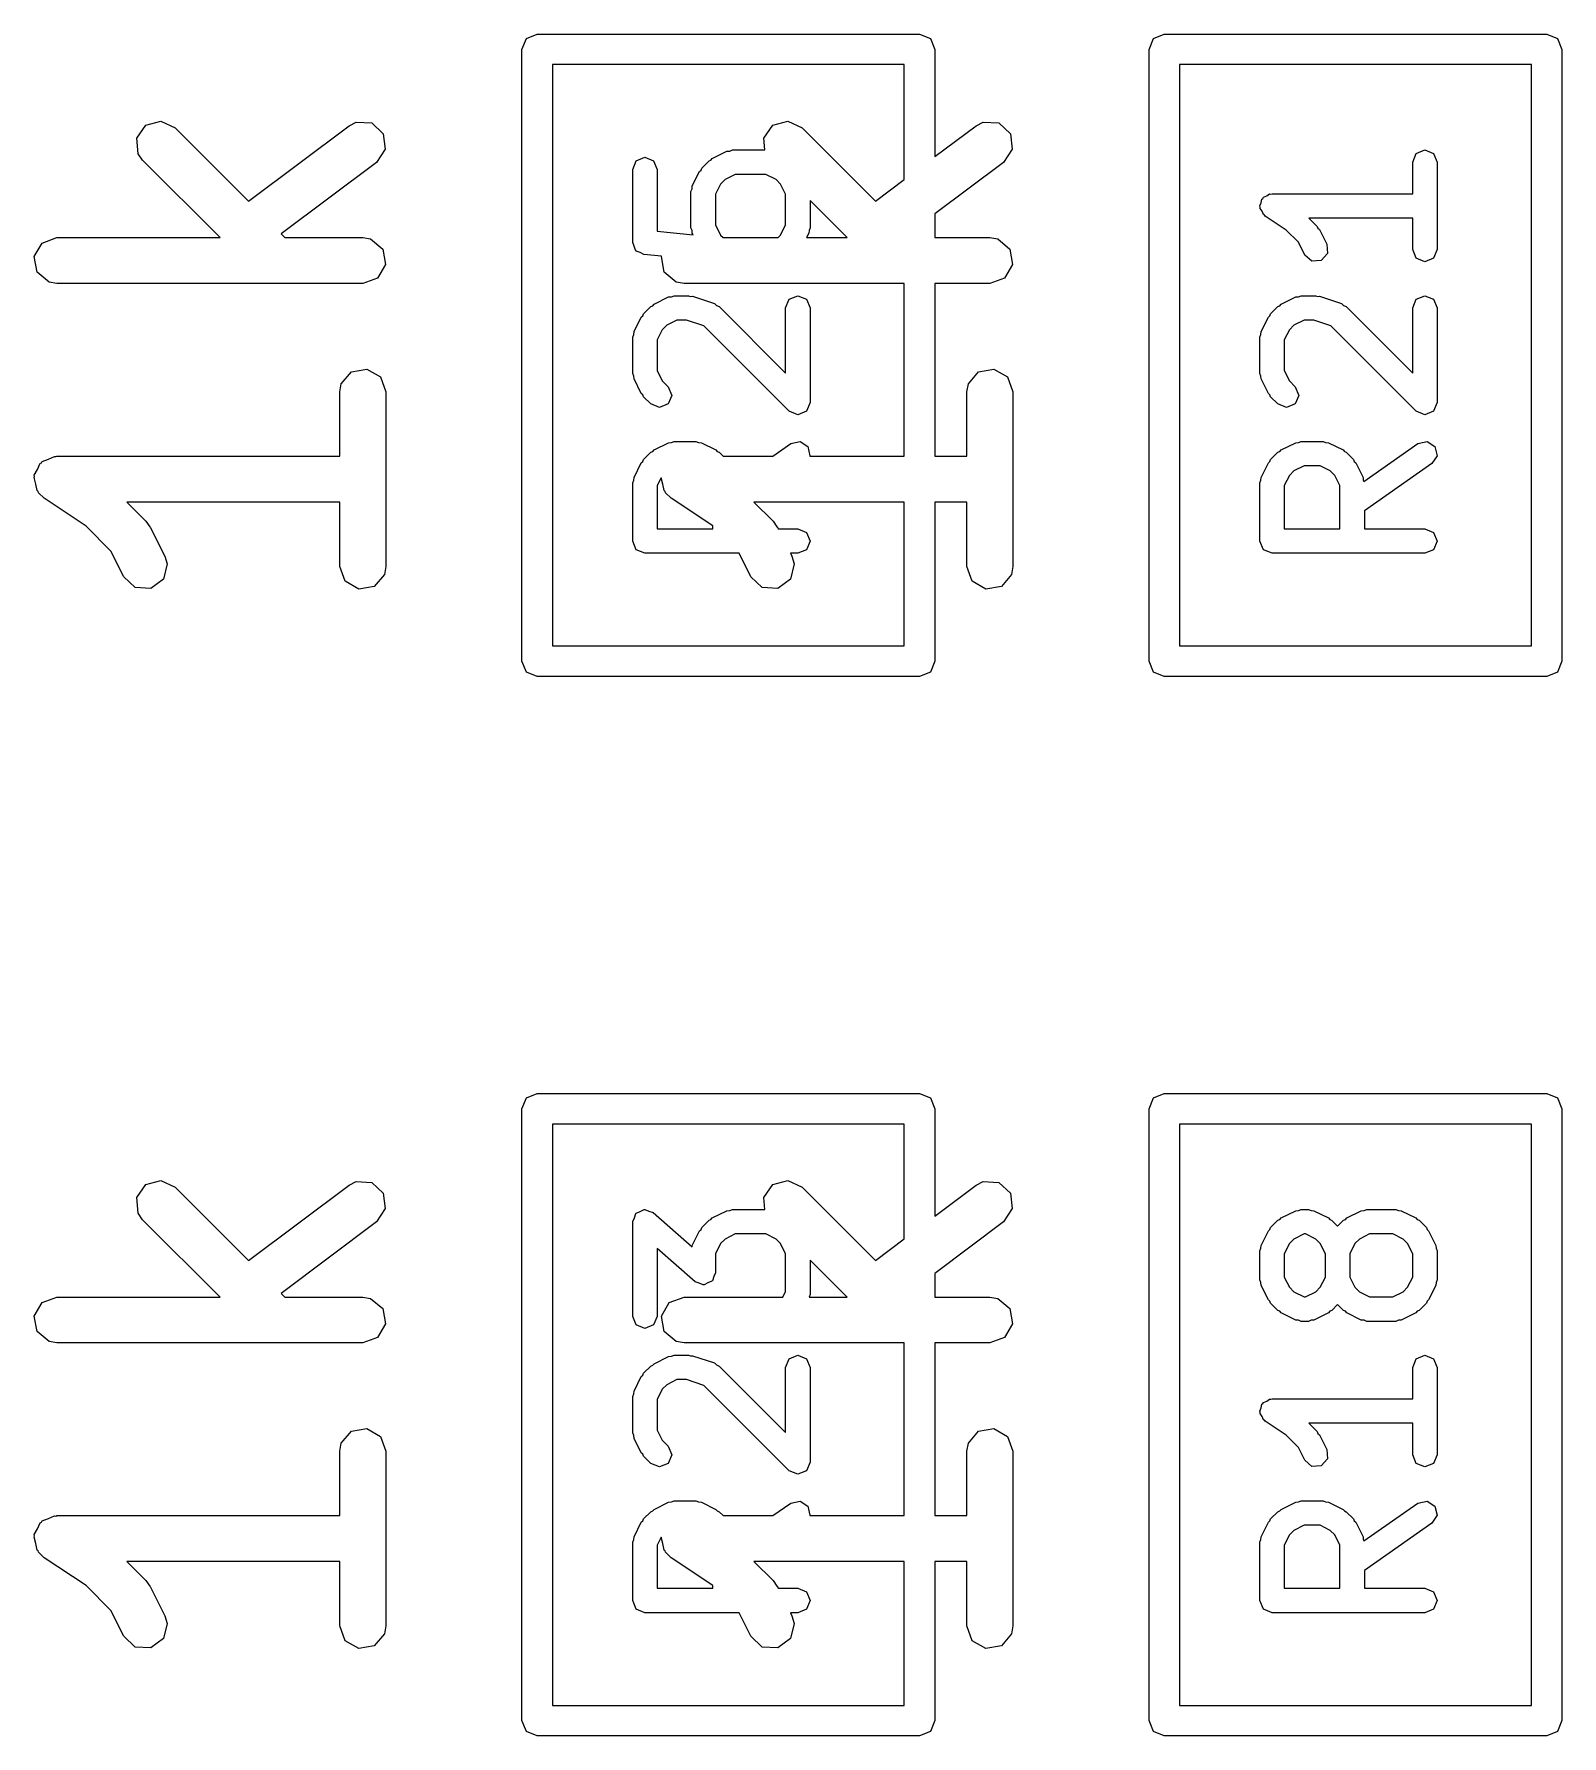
# Model space of a CAD drawing. Extents: x 0.14 to 2.87, y -2.36 to 0.08.
# Drawn here: x 0.3425 to 0.5392, y -1.4623 to -1.2433 of the extents above; entities that cross this region are included whole.
import ezdxf

# ---------------------------------------------------------------- set-up
doc = ezdxf.new("R2010")
doc.units = 0
doc.header["$MEASUREMENT"] = 0
doc.layers.add('BLACK', color=7, linetype='CONTINUOUS')

msp = doc.modelspace()

# ---------------------------------------------------------------- linework, layer by layer
at = {"layer": 'BLACK', "linetype": 'CONTINUOUS'}
for p, q in [((0.405892, -1.24388), (0.407283, -1.24331)), ((0.407283, -1.24331), (0.456496, -1.24331)), ((0.456496, -1.24331), (0.457888, -1.24388)), ((0.4866, -1.24388), (0.487992, -1.24331)), ((0.487992, -1.24331), (0.537205, -1.24331)), ((0.537205, -1.24331), (0.538597, -1.24388)), ((0.405315, -1.24528), (0.405892, -1.24388)), ((0.405315, -1.32402), (0.405315, -1.24528)), ((0.457888, -1.24388), (0.458465, -1.24528)), ((0.458465, -1.24528), (0.458465, -1.25908)), ((0.486024, -1.24528), (0.4866, -1.24388)), ((0.486024, -1.32402), (0.486024, -1.24528)), ((0.538597, -1.24388), (0.539173, -1.24528)), ((0.539173, -1.24528), (0.539173, -1.32402)), ((0.409252, -1.24724), (0.409252, -1.32205)), ((0.454528, -1.24724), (0.409252, -1.24724)), ((0.454528, -1.26203), (0.454528, -1.24724)), ((0.489961, -1.24724), (0.489961, -1.32205)), ((0.535236, -1.24724), (0.489961, -1.24724)), ((0.535236, -1.32205), (0.535236, -1.24724)), ((0.356895, -1.25504), (0.358846, -1.25452)), ((0.358846, -1.25452), (0.360677, -1.25537)), ((0.383064, -1.2551), (0.383979, -1.25464)), ((0.383979, -1.25464), (0.385995, -1.25475)), ((0.385995, -1.25475), (0.387469, -1.25613)), ((0.437604, -1.25504), (0.439555, -1.25452)), ((0.439555, -1.25452), (0.441385, -1.25537)), ((0.463772, -1.2551), (0.464687, -1.25464)), ((0.464687, -1.25464), (0.466704, -1.25475)), ((0.466704, -1.25475), (0.468178, -1.25613)), ((0.355736, -1.2567), (0.356895, -1.25504)), ((0.355913, -1.25871), (0.355736, -1.2567)), ((0.360677, -1.25537), (0.370114, -1.26481)), ((0.370114, -1.26481), (0.383064, -1.2551)), ((0.387469, -1.25613), (0.387711, -1.25813)), ((0.436445, -1.2567), (0.437604, -1.25504)), ((0.436579, -1.25823), (0.436445, -1.2567)), ((0.441385, -1.25537), (0.450823, -1.26481)), ((0.458465, -1.25908), (0.463772, -1.2551)), ((0.468178, -1.25613), (0.46842, -1.25813)), ((0.356501, -1.25955), (0.355913, -1.25871)), ((0.387711, -1.25813), (0.386607, -1.25982)), ((0.420034, -1.25963), (0.421148, -1.25917)), ((0.421148, -1.25917), (0.422261, -1.25963)), ((0.429817, -1.25933), (0.431692, -1.2584)), ((0.431692, -1.2584), (0.432058, -1.25837)), ((0.432058, -1.25837), (0.432396, -1.25823)), ((0.432396, -1.25823), (0.436579, -1.25823)), ((0.46842, -1.25813), (0.467316, -1.25982)), ((0.519966, -1.25981), (0.520428, -1.25869)), ((0.520428, -1.25869), (0.521541, -1.25823)), ((0.521541, -1.25823), (0.522655, -1.25869)), ((0.522655, -1.25869), (0.523116, -1.25981)), ((0.366458, -1.26951), (0.356501, -1.25955)), ((0.386607, -1.25982), (0.374333, -1.26903)), ((0.419573, -1.26074), (0.420034, -1.25963)), ((0.419573, -1.27012), (0.419573, -1.26074)), ((0.422261, -1.25963), (0.422722, -1.26074)), ((0.422722, -1.26074), (0.422722, -1.26869)), ((0.427238, -1.26285), (0.428176, -1.26098)), ((0.428176, -1.26098), (0.428371, -1.26081)), ((0.428371, -1.26081), (0.428471, -1.26057)), ((0.428471, -1.26057), (0.429408, -1.25963)), ((0.429408, -1.25963), (0.429647, -1.25953)), ((0.429647, -1.25953), (0.429817, -1.25933)), ((0.432768, -1.26138), (0.431454, -1.26204)), ((0.436711, -1.26138), (0.432768, -1.26138)), ((0.438025, -1.26204), (0.436711, -1.26138)), ((0.467316, -1.25982), (0.458465, -1.26646)), ((0.519966, -1.26385), (0.519966, -1.25981)), ((0.523116, -1.25981), (0.523116, -1.27105)), ((0.427072, -1.26355), (0.427212, -1.26322)), ((0.427072, -1.26824), (0.427072, -1.26355)), ((0.427212, -1.26322), (0.427238, -1.26285)), ((0.430878, -1.26261), (0.430221, -1.26393)), ((0.431454, -1.26204), (0.430878, -1.26261)), ((0.438601, -1.26261), (0.438025, -1.26204)), ((0.439258, -1.26393), (0.438601, -1.26261)), ((0.450823, -1.26481), (0.454528, -1.26203)), ((0.430221, -1.26393), (0.430221, -1.26787)), ((0.439258, -1.26787), (0.439258, -1.26393)), ((0.447167, -1.26951), (0.442407, -1.26475)), ((0.442407, -1.26475), (0.442407, -1.26824)), ((0.500281, -1.26543), (0.500457, -1.26501)), ((0.500344, -1.26558), (0.500281, -1.26543)), ((0.500312, -1.26574), (0.500344, -1.26558)), ((0.500567, -1.26612), (0.500312, -1.26574)), ((0.500457, -1.26501), (0.500546, -1.26456)), ((0.500546, -1.26456), (0.500681, -1.26447)), ((0.500681, -1.26447), (0.500743, -1.26432)), ((0.500743, -1.26432), (0.501166, -1.26414)), ((0.501166, -1.26414), (0.501547, -1.26389)), ((0.501547, -1.26389), (0.501706, -1.26392)), ((0.501706, -1.26392), (0.501856, -1.26385)), ((0.501856, -1.26385), (0.519966, -1.26385)), ((0.430221, -1.26787), (0.430878, -1.26918)), ((0.438601, -1.26918), (0.439258, -1.26787)), ((0.458465, -1.26646), (0.458465, -1.26951)), ((0.500743, -1.26654), (0.500567, -1.26612)), ((0.500892, -1.2666), (0.500743, -1.26654)), ((0.500983, -1.26674), (0.500892, -1.2666)), ((0.503665, -1.26853), (0.500983, -1.26674)), ((0.519966, -1.267), (0.506596, -1.267)), ((0.506596, -1.267), (0.507657, -1.26807)), ((0.519966, -1.27105), (0.519966, -1.267)), ((0.343567, -1.2702), (0.345465, -1.26951)), ((0.345465, -1.26951), (0.366458, -1.26951)), ((0.374333, -1.26903), (0.37481, -1.26951)), ((0.37481, -1.26951), (0.384835, -1.26951)), ((0.384835, -1.26951), (0.385845, -1.26968)), ((0.385845, -1.26968), (0.387393, -1.27098)), ((0.419776, -1.27061), (0.419573, -1.27012)), ((0.422722, -1.26869), (0.427342, -1.26915)), ((0.427212, -1.26858), (0.427072, -1.26824)), ((0.427238, -1.26895), (0.427212, -1.26858)), ((0.427342, -1.26915), (0.427238, -1.26895)), ((0.430878, -1.26918), (0.431202, -1.26951)), ((0.431202, -1.26951), (0.438277, -1.26951)), ((0.438277, -1.26951), (0.438601, -1.26918)), ((0.442241, -1.26895), (0.441961, -1.26951)), ((0.441961, -1.26951), (0.447167, -1.26951)), ((0.442267, -1.26858), (0.442241, -1.26895)), ((0.442407, -1.26824), (0.442267, -1.26858)), ((0.458465, -1.26951), (0.465544, -1.26951)), ((0.465544, -1.26951), (0.466554, -1.26968)), ((0.466554, -1.26968), (0.468101, -1.27098)), ((0.505249, -1.27011), (0.503665, -1.26853)), ((0.506072, -1.27176), (0.505249, -1.27011)), ((0.507657, -1.26807), (0.507756, -1.2683)), ((0.507756, -1.2683), (0.507952, -1.26847)), ((0.507952, -1.26847), (0.508889, -1.27035)), ((0.342557, -1.27195), (0.343567, -1.2702)), ((0.342908, -1.27394), (0.342557, -1.27195)), ((0.387393, -1.27098), (0.387743, -1.27297)), ((0.419929, -1.27111), (0.419776, -1.27061)), ((0.420002, -1.27115), (0.419929, -1.27111)), ((0.420034, -1.27123), (0.420002, -1.27115)), ((0.420524, -1.27143), (0.420034, -1.27123)), ((0.420991, -1.27168), (0.420524, -1.27143)), ((0.423286, -1.27191), (0.420991, -1.27168)), ((0.423266, -1.27195), (0.423286, -1.27191)), ((0.423617, -1.27394), (0.423266, -1.27195)), ((0.468101, -1.27098), (0.468452, -1.27297)), ((0.506983, -1.27255), (0.506072, -1.27176)), ((0.508975, -1.27155), (0.508185, -1.27246)), ((0.508889, -1.27035), (0.508975, -1.27155)), ((0.520428, -1.27217), (0.519966, -1.27105)), ((0.521541, -1.27263), (0.520428, -1.27217)), ((0.522655, -1.27217), (0.521541, -1.27263)), ((0.523116, -1.27105), (0.522655, -1.27217)), ((0.344455, -1.27523), (0.342908, -1.27394)), ((0.387743, -1.27297), (0.386733, -1.27472)), ((0.425164, -1.27523), (0.423617, -1.27394)), ((0.468452, -1.27297), (0.467442, -1.27472)), ((0.508185, -1.27246), (0.506983, -1.27255)), ((0.345465, -1.27541), (0.344455, -1.27523)), ((0.384835, -1.27541), (0.345465, -1.27541)), ((0.386733, -1.27472), (0.384835, -1.27541)), ((0.426174, -1.27541), (0.425164, -1.27523)), ((0.454528, -1.27541), (0.426174, -1.27541)), ((0.454528, -1.29763), (0.454528, -1.27541)), ((0.465544, -1.27541), (0.458465, -1.27541)), ((0.458465, -1.27541), (0.458465, -1.29763)), ((0.467442, -1.27472), (0.465544, -1.27541)), ((0.420971, -1.27931), (0.421909, -1.27838)), ((0.421909, -1.27838), (0.422148, -1.27828)), ((0.422148, -1.27828), (0.422318, -1.27808)), ((0.422318, -1.27808), (0.424193, -1.27714)), ((0.424193, -1.27714), (0.424558, -1.27712)), ((0.424558, -1.27712), (0.424897, -1.27698)), ((0.424897, -1.27698), (0.426772, -1.27698)), ((0.426772, -1.27698), (0.427011, -1.27708)), ((0.427011, -1.27708), (0.42727, -1.27706)), ((0.42727, -1.27706), (0.430082, -1.278)), ((0.430082, -1.278), (0.430359, -1.27824)), ((0.430359, -1.27824), (0.430698, -1.27838)), ((0.430698, -1.27838), (0.439258, -1.28694)), ((0.439258, -1.27855), (0.439719, -1.27744)), ((0.439258, -1.28694), (0.439258, -1.27855)), ((0.439719, -1.27744), (0.440833, -1.27698)), ((0.440833, -1.27698), (0.441946, -1.27744)), ((0.441946, -1.27744), (0.442407, -1.27855)), ((0.442407, -1.27855), (0.442407, -1.29074)), ((0.50168, -1.27931), (0.502617, -1.27838)), ((0.502617, -1.27838), (0.502857, -1.27828)), ((0.502857, -1.27828), (0.503027, -1.27808)), ((0.503027, -1.27808), (0.504901, -1.27714)), ((0.504901, -1.27714), (0.505267, -1.27712)), ((0.505267, -1.27712), (0.505606, -1.27698)), ((0.505606, -1.27698), (0.507481, -1.27698)), ((0.507481, -1.27698), (0.50772, -1.27708)), ((0.50772, -1.27708), (0.507979, -1.27706)), ((0.507979, -1.27706), (0.510791, -1.278)), ((0.510791, -1.278), (0.511068, -1.27824)), ((0.511068, -1.27824), (0.511406, -1.27838)), ((0.511406, -1.27838), (0.519966, -1.28694)), ((0.519966, -1.27855), (0.520428, -1.27744)), ((0.519966, -1.28694), (0.519966, -1.27855)), ((0.520428, -1.27744), (0.521541, -1.27698)), ((0.521541, -1.27698), (0.522655, -1.27744)), ((0.522655, -1.27744), (0.523116, -1.27855)), ((0.523116, -1.27855), (0.523116, -1.29074)), ((0.419739, -1.2816), (0.420676, -1.27972)), ((0.420676, -1.27972), (0.420872, -1.27955)), ((0.420872, -1.27955), (0.420971, -1.27931)), ((0.423955, -1.28078), (0.423379, -1.28136)), ((0.425269, -1.28013), (0.423955, -1.28078)), ((0.426516, -1.28013), (0.425269, -1.28013)), ((0.428733, -1.28087), (0.426516, -1.28013)), ((0.439719, -1.29185), (0.428733, -1.28087)), ((0.500448, -1.2816), (0.501385, -1.27972)), ((0.501385, -1.27972), (0.501581, -1.27955)), ((0.501581, -1.27955), (0.50168, -1.27931)), ((0.504664, -1.28078), (0.504088, -1.28136)), ((0.505978, -1.28013), (0.504664, -1.28078)), ((0.507225, -1.28013), (0.505978, -1.28013)), ((0.509442, -1.28087), (0.507225, -1.28013)), ((0.520428, -1.29185), (0.509442, -1.28087)), ((0.419573, -1.2823), (0.419713, -1.28196)), ((0.419573, -1.28699), (0.419573, -1.2823)), ((0.419713, -1.28196), (0.419739, -1.2816)), ((0.423379, -1.28136), (0.422722, -1.28267)), ((0.422722, -1.28267), (0.422722, -1.28662)), ((0.500281, -1.2823), (0.500422, -1.28196)), ((0.500281, -1.28699), (0.500281, -1.2823)), ((0.500422, -1.28196), (0.500448, -1.2816)), ((0.504088, -1.28136), (0.503431, -1.28267)), ((0.503431, -1.28267), (0.503431, -1.28662)), ((0.382061, -1.28832), (0.383359, -1.28678)), ((0.383359, -1.28678), (0.385348, -1.28642)), ((0.385348, -1.28642), (0.387097, -1.28743)), ((0.387097, -1.28743), (0.387788, -1.28933)), ((0.419713, -1.28733), (0.419573, -1.28699)), ((0.419739, -1.28769), (0.419713, -1.28733)), ((0.422722, -1.28662), (0.423379, -1.28793)), ((0.462769, -1.28832), (0.464068, -1.28678)), ((0.464068, -1.28678), (0.466057, -1.28642)), ((0.466057, -1.28642), (0.467806, -1.28743)), ((0.467806, -1.28743), (0.468497, -1.28933)), ((0.500422, -1.28733), (0.500281, -1.28699)), ((0.500448, -1.28769), (0.500422, -1.28733)), ((0.503431, -1.28662), (0.504088, -1.28793)), ((0.381883, -1.28933), (0.382061, -1.28832)), ((0.381883, -1.29763), (0.381883, -1.28933)), ((0.387788, -1.28933), (0.387788, -1.31183)), ((0.420676, -1.28957), (0.419739, -1.28769)), ((0.420872, -1.28974), (0.420676, -1.28957)), ((0.420971, -1.28998), (0.420872, -1.28974)), ((0.423379, -1.28793), (0.424136, -1.28869)), ((0.424136, -1.28869), (0.424597, -1.2898)), ((0.424597, -1.2898), (0.424136, -1.29091)), ((0.462591, -1.28933), (0.462769, -1.28832)), ((0.462591, -1.29763), (0.462591, -1.28933)), ((0.468497, -1.28933), (0.468497, -1.31183)), ((0.501385, -1.28957), (0.500448, -1.28769)), ((0.501581, -1.28974), (0.501385, -1.28957)), ((0.50168, -1.28998), (0.501581, -1.28974)), ((0.504088, -1.28793), (0.504845, -1.28869)), ((0.504845, -1.28869), (0.505306, -1.2898)), ((0.505306, -1.2898), (0.504845, -1.29091)), ((0.421909, -1.29091), (0.420971, -1.28998)), ((0.423022, -1.29138), (0.421909, -1.29091)), ((0.424136, -1.29091), (0.423022, -1.29138)), ((0.440833, -1.29231), (0.439719, -1.29185)), ((0.441946, -1.29185), (0.440833, -1.29231)), ((0.442407, -1.29074), (0.441946, -1.29185)), ((0.502617, -1.29091), (0.50168, -1.28998)), ((0.503731, -1.29138), (0.502617, -1.29091)), ((0.504845, -1.29091), (0.503731, -1.29138)), ((0.521541, -1.29231), (0.520428, -1.29185)), ((0.522655, -1.29185), (0.521541, -1.29231)), ((0.523116, -1.29074), (0.522655, -1.29185)), ((0.422318, -1.29683), (0.424193, -1.29589)), ((0.424193, -1.29589), (0.424558, -1.29587)), ((0.424558, -1.29587), (0.424897, -1.29573)), ((0.424897, -1.29573), (0.427709, -1.29573)), ((0.427709, -1.29573), (0.428048, -1.29587)), ((0.428048, -1.29587), (0.428414, -1.29589)), ((0.428414, -1.29589), (0.430288, -1.29683)), ((0.437618, -1.29763), (0.43993, -1.29601)), ((0.43993, -1.29601), (0.441106, -1.29575)), ((0.441106, -1.29575), (0.442123, -1.2964)), ((0.442123, -1.2964), (0.442383, -1.29757)), ((0.503027, -1.29683), (0.504901, -1.29589)), ((0.504901, -1.29589), (0.505267, -1.29587)), ((0.505267, -1.29587), (0.505606, -1.29573)), ((0.505606, -1.29573), (0.508418, -1.29573)), ((0.508418, -1.29573), (0.508757, -1.29587)), ((0.508757, -1.29587), (0.509122, -1.29589)), ((0.509122, -1.29589), (0.510997, -1.29683)), ((0.513674, -1.30089), (0.520638, -1.29601)), ((0.520638, -1.29601), (0.521815, -1.29575)), ((0.521815, -1.29575), (0.522831, -1.2964)), ((0.522831, -1.2964), (0.523092, -1.29757)), ((0.342986, -1.29933), (0.34333, -1.29854)), ((0.34333, -1.29854), (0.343482, -1.29847)), ((0.343482, -1.29847), (0.343567, -1.29832)), ((0.343567, -1.29832), (0.344373, -1.29803)), ((0.344373, -1.29803), (0.345141, -1.29765)), ((0.345141, -1.29765), (0.345306, -1.29769)), ((0.345306, -1.29769), (0.345465, -1.29763)), ((0.345465, -1.29763), (0.381883, -1.29763)), ((0.419739, -1.30035), (0.420676, -1.29847)), ((0.420676, -1.29847), (0.420872, -1.2983)), ((0.420872, -1.2983), (0.420971, -1.29806)), ((0.420971, -1.29806), (0.421909, -1.29712)), ((0.421909, -1.29712), (0.422148, -1.29702)), ((0.422148, -1.29702), (0.422318, -1.29683)), ((0.430288, -1.29683), (0.430458, -1.29702)), ((0.430458, -1.29702), (0.430698, -1.29712)), ((0.430698, -1.29712), (0.431202, -1.29763)), ((0.431202, -1.29763), (0.437618, -1.29763)), ((0.442383, -1.29757), (0.442349, -1.29763)), ((0.442349, -1.29763), (0.454528, -1.29763)), ((0.458465, -1.29763), (0.462591, -1.29763)), ((0.500448, -1.30035), (0.501385, -1.29847)), ((0.501385, -1.29847), (0.501581, -1.2983)), ((0.501581, -1.2983), (0.50168, -1.29806)), ((0.50168, -1.29806), (0.502617, -1.29712)), ((0.502617, -1.29712), (0.502857, -1.29702)), ((0.502857, -1.29702), (0.503027, -1.29683)), ((0.510997, -1.29683), (0.511167, -1.29702)), ((0.511167, -1.29702), (0.511406, -1.29712)), ((0.511406, -1.29712), (0.512344, -1.29806)), ((0.512344, -1.29806), (0.512443, -1.2983)), ((0.512443, -1.2983), (0.512639, -1.29847)), ((0.512639, -1.29847), (0.513576, -1.30035)), ((0.522444, -1.29859), (0.513742, -1.30468)), ((0.523092, -1.29757), (0.522444, -1.29859)), ((0.342519, -1.30039), (0.342587, -1.30024)), ((0.342759, -1.30121), (0.342519, -1.30039)), ((0.342557, -1.30007), (0.342986, -1.29933)), ((0.342587, -1.30024), (0.342557, -1.30007)), ((0.419573, -1.30105), (0.419713, -1.30071)), ((0.419713, -1.30071), (0.419739, -1.30035)), ((0.423231, -1.3004), (0.422722, -1.30142)), ((0.423468, -1.30121), (0.423231, -1.3004)), ((0.500281, -1.30105), (0.500422, -1.30071)), ((0.500422, -1.30071), (0.500448, -1.30035)), ((0.504088, -1.30011), (0.503431, -1.30142)), ((0.504664, -1.29953), (0.504088, -1.30011)), ((0.505978, -1.29888), (0.504664, -1.29953)), ((0.508046, -1.29888), (0.505978, -1.29888)), ((0.50936, -1.29953), (0.508046, -1.29888)), ((0.509936, -1.30011), (0.50936, -1.29953)), ((0.510593, -1.30142), (0.509936, -1.30011)), ((0.513576, -1.30035), (0.513602, -1.30071)), ((0.513602, -1.30071), (0.513674, -1.30089)), ((0.342908, -1.30206), (0.342759, -1.30121)), ((0.343038, -1.30217), (0.342908, -1.30206)), ((0.343086, -1.30233), (0.343038, -1.30217)), ((0.343827, -1.30304), (0.343086, -1.30233)), ((0.419573, -1.30855), (0.419573, -1.30105)), ((0.422722, -1.30142), (0.422722, -1.30697)), ((0.423617, -1.30206), (0.423468, -1.30121)), ((0.423747, -1.30217), (0.423617, -1.30206)), ((0.423795, -1.30233), (0.423747, -1.30217)), ((0.424536, -1.30304), (0.423795, -1.30233)), ((0.500281, -1.30855), (0.500281, -1.30105)), ((0.503431, -1.30142), (0.503431, -1.30697)), ((0.510593, -1.30697), (0.510593, -1.30142)), ((0.349208, -1.30663), (0.343827, -1.30304)), ((0.381883, -1.30353), (0.354469, -1.30353)), ((0.354469, -1.30353), (0.356927, -1.30599)), ((0.381883, -1.31183), (0.381883, -1.30353)), ((0.429884, -1.3066), (0.424536, -1.30304)), ((0.454528, -1.30353), (0.435177, -1.30353)), ((0.435177, -1.30353), (0.437636, -1.30599)), ((0.454528, -1.32205), (0.454528, -1.30353)), ((0.462591, -1.30353), (0.458465, -1.30353)), ((0.458465, -1.30353), (0.458465, -1.32402)), ((0.462591, -1.31183), (0.462591, -1.30353)), ((0.513742, -1.30468), (0.513742, -1.30697)), ((0.352412, -1.30983), (0.349208, -1.30663)), ((0.356927, -1.30599), (0.357433, -1.30672)), ((0.357433, -1.30672), (0.35748, -1.30676)), ((0.35748, -1.30676), (0.359355, -1.31051)), ((0.422722, -1.30697), (0.429884, -1.30697)), ((0.429884, -1.30697), (0.429884, -1.3066)), ((0.437636, -1.30599), (0.438142, -1.30672)), ((0.438142, -1.30672), (0.438189, -1.30676)), ((0.438189, -1.30676), (0.438296, -1.30697)), ((0.438296, -1.30697), (0.440833, -1.30697)), ((0.440833, -1.30697), (0.441946, -1.30744)), ((0.503431, -1.30697), (0.510593, -1.30697)), ((0.513742, -1.30697), (0.521541, -1.30697)), ((0.521541, -1.30697), (0.522655, -1.30744)), ((0.420034, -1.30966), (0.419573, -1.30855)), ((0.419573, -1.30855), (0.419573, -1.30855)), ((0.441946, -1.30744), (0.442407, -1.30855)), ((0.442407, -1.30855), (0.441946, -1.30966)), ((0.500743, -1.30966), (0.500281, -1.30855)), ((0.500281, -1.30855), (0.500281, -1.30855)), ((0.522655, -1.30744), (0.523116, -1.30855)), ((0.523116, -1.30855), (0.522655, -1.30966)), ((0.354073, -1.31315), (0.352412, -1.30983)), ((0.359647, -1.31149), (0.359178, -1.31346)), ((0.359355, -1.31051), (0.359647, -1.31149)), ((0.421148, -1.31012), (0.420034, -1.30966)), ((0.431459, -1.31012), (0.421148, -1.31012)), ((0.433268, -1.31012), (0.431459, -1.31012)), ((0.434782, -1.31315), (0.433268, -1.31012)), ((0.440833, -1.31012), (0.439871, -1.31012)), ((0.439871, -1.31012), (0.440064, -1.31051)), ((0.440356, -1.31149), (0.439887, -1.31346)), ((0.440064, -1.31051), (0.440356, -1.31149)), ((0.441946, -1.30966), (0.440833, -1.31012)), ((0.501856, -1.31012), (0.500743, -1.30966)), ((0.512167, -1.31012), (0.501856, -1.31012)), ((0.521541, -1.31012), (0.512167, -1.31012)), ((0.522655, -1.30966), (0.521541, -1.31012)), ((0.35554, -1.31454), (0.354073, -1.31315)), ((0.359178, -1.31346), (0.357556, -1.31466)), ((0.382573, -1.31373), (0.381883, -1.31183)), ((0.384323, -1.31474), (0.382573, -1.31373)), ((0.38761, -1.31284), (0.386312, -1.31439)), ((0.387788, -1.31183), (0.38761, -1.31284)), ((0.436248, -1.31454), (0.434782, -1.31315)), ((0.439887, -1.31346), (0.438264, -1.31466)), ((0.463282, -1.31373), (0.462591, -1.31183)), ((0.465031, -1.31474), (0.463282, -1.31373)), ((0.468319, -1.31284), (0.46702, -1.31439)), ((0.468497, -1.31183), (0.468319, -1.31284)), ((0.357556, -1.31466), (0.35554, -1.31454)), ((0.386312, -1.31439), (0.384323, -1.31474)), ((0.438264, -1.31466), (0.436248, -1.31454)), ((0.46702, -1.31439), (0.465031, -1.31474)), ((0.409252, -1.32205), (0.454528, -1.32205)), ((0.489961, -1.32205), (0.535236, -1.32205)), ((0.405892, -1.32541), (0.405315, -1.32402)), ((0.458465, -1.32402), (0.457888, -1.32541)), ((0.4866, -1.32541), (0.486024, -1.32402)), ((0.486024, -1.32402), (0.486024, -1.32402)), ((0.539173, -1.32402), (0.538597, -1.32541)), ((0.407283, -1.32598), (0.405892, -1.32541)), ((0.456496, -1.32598), (0.407283, -1.32598)), ((0.457888, -1.32541), (0.456496, -1.32598)), ((0.487992, -1.32598), (0.4866, -1.32541)), ((0.537205, -1.32598), (0.487992, -1.32598)), ((0.538597, -1.32541), (0.537205, -1.32598)), ((0.405892, -1.3802), (0.407283, -1.37963)), ((0.407283, -1.37963), (0.456496, -1.37963)), ((0.456496, -1.37963), (0.457888, -1.3802)), ((0.4866, -1.3802), (0.487992, -1.37963)), ((0.487992, -1.37963), (0.537205, -1.37963)), ((0.537205, -1.37963), (0.538597, -1.3802)), ((0.405315, -1.38159), (0.405892, -1.3802)), ((0.405315, -1.46033), (0.405315, -1.38159)), ((0.457888, -1.3802), (0.458465, -1.38159)), ((0.458465, -1.38159), (0.458465, -1.3954)), ((0.486024, -1.38159), (0.4866, -1.3802)), ((0.486024, -1.46033), (0.486024, -1.38159)), ((0.538597, -1.3802), (0.539173, -1.38159)), ((0.539173, -1.38159), (0.539173, -1.46033)), ((0.409252, -1.38356), (0.409252, -1.45837)), ((0.454528, -1.38356), (0.409252, -1.38356)), ((0.454528, -1.39835), (0.454528, -1.38356)), ((0.489961, -1.38356), (0.489961, -1.45837)), ((0.535236, -1.38356), (0.489961, -1.38356)), ((0.535236, -1.45837), (0.535236, -1.38356)), ((0.355736, -1.39302), (0.356895, -1.39136)), ((0.356895, -1.39136), (0.358846, -1.39084)), ((0.358846, -1.39084), (0.360677, -1.39169)), ((0.360677, -1.39169), (0.370114, -1.40113)), ((0.370114, -1.40113), (0.383064, -1.39142)), ((0.383064, -1.39142), (0.383979, -1.39095)), ((0.383979, -1.39095), (0.385995, -1.39107)), ((0.385995, -1.39107), (0.387469, -1.39245)), ((0.387469, -1.39245), (0.387711, -1.39445)), ((0.436445, -1.39302), (0.437604, -1.39136)), ((0.437604, -1.39136), (0.439555, -1.39084)), ((0.439555, -1.39084), (0.441385, -1.39169)), ((0.441385, -1.39169), (0.450823, -1.40113)), ((0.458465, -1.3954), (0.463772, -1.39142)), ((0.463772, -1.39142), (0.464687, -1.39095)), ((0.464687, -1.39095), (0.466704, -1.39107)), ((0.466704, -1.39107), (0.468178, -1.39245)), ((0.468178, -1.39245), (0.46842, -1.39445)), ((0.355913, -1.39503), (0.355736, -1.39302)), ((0.387711, -1.39445), (0.386607, -1.39614)), ((0.420034, -1.39501), (0.420546, -1.3948)), ((0.420546, -1.3948), (0.421043, -1.39455)), ((0.421043, -1.39455), (0.421096, -1.39457)), ((0.421096, -1.39457), (0.421148, -1.39455)), ((0.421148, -1.39455), (0.42166, -1.39476)), ((0.42166, -1.39476), (0.422185, -1.39494)), ((0.422185, -1.39494), (0.427225, -1.39935)), ((0.429817, -1.39565), (0.431692, -1.39472)), ((0.431692, -1.39472), (0.432058, -1.39469)), ((0.432058, -1.39469), (0.432396, -1.39455)), ((0.432396, -1.39455), (0.436579, -1.39455)), ((0.436579, -1.39455), (0.436445, -1.39302)), ((0.46842, -1.39445), (0.467316, -1.39614)), ((0.503027, -1.39565), (0.504901, -1.39472)), ((0.504901, -1.39472), (0.505267, -1.39469)), ((0.505267, -1.39469), (0.505606, -1.39455)), ((0.505606, -1.39455), (0.506543, -1.39455)), ((0.506543, -1.39455), (0.506882, -1.39469)), ((0.506882, -1.39469), (0.507247, -1.39472)), ((0.507247, -1.39472), (0.509122, -1.39565)), ((0.511463, -1.39565), (0.513338, -1.39472)), ((0.513338, -1.39472), (0.513704, -1.39469)), ((0.513704, -1.39469), (0.514042, -1.39455)), ((0.514042, -1.39455), (0.517792, -1.39455)), ((0.517792, -1.39455), (0.51813, -1.39469)), ((0.51813, -1.39469), (0.518496, -1.39472)), ((0.518496, -1.39472), (0.520371, -1.39565)), ((0.356501, -1.39587), (0.355913, -1.39503)), ((0.366458, -1.40583), (0.356501, -1.39587)), ((0.386607, -1.39614), (0.374333, -1.40535)), ((0.419573, -1.39612), (0.419785, -1.39561)), ((0.419573, -1.40831), (0.419573, -1.39612)), ((0.419785, -1.39561), (0.419962, -1.39509)), ((0.419962, -1.39509), (0.420013, -1.39506)), ((0.420013, -1.39506), (0.420034, -1.39501)), ((0.428176, -1.39729), (0.428371, -1.39712)), ((0.428371, -1.39712), (0.428471, -1.39689)), ((0.428471, -1.39689), (0.429408, -1.39595)), ((0.429408, -1.39595), (0.429647, -1.39585)), ((0.429647, -1.39585), (0.429817, -1.39565)), ((0.467316, -1.39614), (0.458465, -1.40278)), ((0.501385, -1.39729), (0.501581, -1.39712)), ((0.501581, -1.39712), (0.50168, -1.39689)), ((0.50168, -1.39689), (0.502617, -1.39595)), ((0.502617, -1.39595), (0.502857, -1.39585)), ((0.502857, -1.39585), (0.503027, -1.39565)), ((0.509122, -1.39565), (0.509292, -1.39585)), ((0.509292, -1.39585), (0.509531, -1.39595)), ((0.509531, -1.39595), (0.510293, -1.39671)), ((0.510293, -1.39671), (0.511054, -1.39595)), ((0.511054, -1.39595), (0.511293, -1.39585)), ((0.511293, -1.39585), (0.511463, -1.39565)), ((0.520371, -1.39565), (0.520541, -1.39585)), ((0.520541, -1.39585), (0.52078, -1.39595)), ((0.52078, -1.39595), (0.521717, -1.39689)), ((0.521717, -1.39689), (0.521817, -1.39712)), ((0.521817, -1.39712), (0.522012, -1.39729)), ((0.427225, -1.39935), (0.427238, -1.39917)), ((0.427238, -1.39917), (0.428176, -1.39729)), ((0.430878, -1.39893), (0.430221, -1.40025)), ((0.431454, -1.39836), (0.430878, -1.39893)), ((0.432768, -1.3977), (0.431454, -1.39836)), ((0.436711, -1.3977), (0.432768, -1.3977)), ((0.438025, -1.39836), (0.436711, -1.3977)), ((0.438601, -1.39893), (0.438025, -1.39836)), ((0.439258, -1.40025), (0.438601, -1.39893)), ((0.450823, -1.40113), (0.454528, -1.39835)), ((0.500422, -1.39953), (0.500448, -1.39917)), ((0.500448, -1.39917), (0.501385, -1.39729)), ((0.504088, -1.39893), (0.503431, -1.40025)), ((0.504664, -1.39836), (0.504088, -1.39893)), ((0.505978, -1.3977), (0.504664, -1.39836)), ((0.506171, -1.3977), (0.505978, -1.3977)), ((0.507485, -1.39836), (0.506171, -1.3977)), ((0.508061, -1.39893), (0.507485, -1.39836)), ((0.508718, -1.40025), (0.508061, -1.39893)), ((0.512524, -1.39893), (0.511868, -1.40025)), ((0.5131, -1.39836), (0.512524, -1.39893)), ((0.514414, -1.3977), (0.5131, -1.39836)), ((0.51742, -1.3977), (0.514414, -1.3977)), ((0.518734, -1.39836), (0.51742, -1.3977)), ((0.51931, -1.39893), (0.518734, -1.39836)), ((0.519966, -1.40025), (0.51931, -1.39893)), ((0.522012, -1.39729), (0.52295, -1.39917)), ((0.52295, -1.39917), (0.522976, -1.39953)), ((0.42761, -1.40387), (0.422722, -1.39959)), ((0.422722, -1.39959), (0.422722, -1.40831)), ((0.430221, -1.40025), (0.430221, -1.40269)), ((0.439258, -1.40513), (0.439258, -1.40025)), ((0.447167, -1.40583), (0.442407, -1.40107)), ((0.442407, -1.40107), (0.442407, -1.4055)), ((0.500281, -1.39987), (0.500422, -1.39953)), ((0.500281, -1.40362), (0.500281, -1.39987)), ((0.503431, -1.40025), (0.503431, -1.40325)), ((0.508718, -1.40325), (0.508718, -1.40025)), ((0.511868, -1.40025), (0.511868, -1.40325)), ((0.519966, -1.40325), (0.519966, -1.40025)), ((0.522976, -1.39953), (0.523116, -1.39987)), ((0.523116, -1.39987), (0.523116, -1.40362)), ((0.429832, -1.40372), (0.429782, -1.40375)), ((0.430009, -1.4032), (0.429832, -1.40372)), ((0.430221, -1.40269), (0.430009, -1.4032)), ((0.458465, -1.40278), (0.458465, -1.40583)), ((0.500422, -1.40396), (0.500281, -1.40362)), ((0.503431, -1.40325), (0.504088, -1.40456)), ((0.508061, -1.40456), (0.508718, -1.40325)), ((0.511868, -1.40325), (0.512524, -1.40456)), ((0.51931, -1.40456), (0.519966, -1.40325)), ((0.523116, -1.40362), (0.522976, -1.40396)), ((0.343567, -1.40652), (0.345465, -1.40583)), ((0.345465, -1.40583), (0.366458, -1.40583)), ((0.374333, -1.40535), (0.37481, -1.40583)), ((0.37481, -1.40583), (0.384835, -1.40583)), ((0.384835, -1.40583), (0.385845, -1.406)), ((0.424276, -1.40652), (0.426174, -1.40583)), ((0.426174, -1.40583), (0.438908, -1.40583)), ((0.428135, -1.40405), (0.42761, -1.40387)), ((0.428647, -1.40426), (0.428135, -1.40405)), ((0.428698, -1.40424), (0.428647, -1.40426)), ((0.428751, -1.40426), (0.428698, -1.40424)), ((0.429248, -1.40401), (0.428751, -1.40426)), ((0.42976, -1.4038), (0.429248, -1.40401)), ((0.429782, -1.40375), (0.42976, -1.4038)), ((0.438908, -1.40583), (0.439258, -1.40513)), ((0.442407, -1.4055), (0.442271, -1.40583)), ((0.442271, -1.40583), (0.447167, -1.40583)), ((0.458465, -1.40583), (0.465544, -1.40583)), ((0.465544, -1.40583), (0.466554, -1.406)), ((0.500448, -1.40433), (0.500422, -1.40396)), ((0.501385, -1.4062), (0.500448, -1.40433)), ((0.504088, -1.40456), (0.504664, -1.40514)), ((0.504664, -1.40514), (0.505978, -1.4058)), ((0.505978, -1.4058), (0.506171, -1.4058)), ((0.506171, -1.4058), (0.507485, -1.40514)), ((0.507485, -1.40514), (0.508061, -1.40456)), ((0.512524, -1.40456), (0.5131, -1.40514)), ((0.5131, -1.40514), (0.514414, -1.4058)), ((0.514414, -1.4058), (0.51742, -1.4058)), ((0.51742, -1.4058), (0.518734, -1.40514)), ((0.518734, -1.40514), (0.51931, -1.40456)), ((0.52295, -1.40433), (0.522012, -1.4062)), ((0.522976, -1.40396), (0.52295, -1.40433)), ((0.342557, -1.40827), (0.343567, -1.40652)), ((0.385845, -1.406), (0.387393, -1.4073)), ((0.387393, -1.4073), (0.387743, -1.40929)), ((0.423266, -1.40827), (0.424276, -1.40652)), ((0.466554, -1.406), (0.468101, -1.4073)), ((0.468101, -1.4073), (0.468452, -1.40929)), ((0.501581, -1.40637), (0.501385, -1.4062)), ((0.50168, -1.40661), (0.501581, -1.40637)), ((0.502617, -1.40755), (0.50168, -1.40661)), ((0.502857, -1.40765), (0.502617, -1.40755)), ((0.503027, -1.40784), (0.502857, -1.40765)), ((0.504901, -1.40878), (0.503027, -1.40784)), ((0.509122, -1.40784), (0.507247, -1.40878)), ((0.509292, -1.40765), (0.509122, -1.40784)), ((0.509532, -1.40755), (0.509292, -1.40765)), ((0.510293, -1.40679), (0.509532, -1.40755)), ((0.511054, -1.40755), (0.510293, -1.40679)), ((0.511293, -1.40765), (0.511054, -1.40755)), ((0.511463, -1.40784), (0.511293, -1.40765)), ((0.513338, -1.40878), (0.511463, -1.40784)), ((0.520371, -1.40784), (0.518496, -1.40878)), ((0.520541, -1.40765), (0.520371, -1.40784)), ((0.52078, -1.40755), (0.520541, -1.40765)), ((0.521717, -1.40661), (0.52078, -1.40755)), ((0.521817, -1.40637), (0.521717, -1.40661)), ((0.522012, -1.4062), (0.521817, -1.40637)), ((0.342908, -1.41025), (0.342557, -1.40827)), ((0.344455, -1.41155), (0.342908, -1.41025)), ((0.387743, -1.40929), (0.386733, -1.41104)), ((0.420034, -1.40942), (0.419573, -1.40831)), ((0.421148, -1.40988), (0.420034, -1.40942)), ((0.422261, -1.40942), (0.421148, -1.40988)), ((0.422722, -1.40831), (0.422261, -1.40942)), ((0.423617, -1.41025), (0.423266, -1.40827)), ((0.425164, -1.41155), (0.423617, -1.41025)), ((0.468452, -1.40929), (0.467442, -1.41104)), ((0.505267, -1.40881), (0.504901, -1.40878)), ((0.505606, -1.40895), (0.505267, -1.40881)), ((0.506543, -1.40895), (0.505606, -1.40895)), ((0.506882, -1.40881), (0.506543, -1.40895)), ((0.507247, -1.40878), (0.506882, -1.40881)), ((0.513704, -1.40881), (0.513338, -1.40878)), ((0.514042, -1.40895), (0.513704, -1.40881)), ((0.517792, -1.40895), (0.514042, -1.40895)), ((0.51813, -1.40881), (0.517792, -1.40895)), ((0.518496, -1.40878), (0.51813, -1.40881)), ((0.345465, -1.41173), (0.344455, -1.41155)), ((0.384835, -1.41173), (0.345465, -1.41173)), ((0.386733, -1.41104), (0.384835, -1.41173)), ((0.426174, -1.41173), (0.425164, -1.41155)), ((0.454528, -1.41173), (0.426174, -1.41173)), ((0.454528, -1.43395), (0.454528, -1.41173)), ((0.465544, -1.41173), (0.458465, -1.41173)), ((0.458465, -1.41173), (0.458465, -1.43395)), ((0.467442, -1.41104), (0.465544, -1.41173)), ((0.421909, -1.4147), (0.422148, -1.4146)), ((0.422148, -1.4146), (0.422318, -1.4144)), ((0.422318, -1.4144), (0.424193, -1.41346)), ((0.424193, -1.41346), (0.424558, -1.41344)), ((0.424558, -1.41344), (0.424897, -1.4133)), ((0.424897, -1.4133), (0.426772, -1.4133)), ((0.426772, -1.4133), (0.427011, -1.4134)), ((0.427011, -1.4134), (0.42727, -1.41338)), ((0.42727, -1.41338), (0.430082, -1.41431)), ((0.430082, -1.41431), (0.430359, -1.41456)), ((0.430359, -1.41456), (0.430698, -1.4147)), ((0.439258, -1.41487), (0.439719, -1.41376)), ((0.439719, -1.41376), (0.440833, -1.4133)), ((0.440833, -1.4133), (0.441946, -1.41376)), ((0.441946, -1.41376), (0.442407, -1.41487)), ((0.519966, -1.41487), (0.520428, -1.41376)), ((0.520428, -1.41376), (0.521541, -1.4133)), ((0.521541, -1.4133), (0.522655, -1.41376)), ((0.522655, -1.41376), (0.523116, -1.41487)), ((0.419739, -1.41792), (0.420676, -1.41604)), ((0.420676, -1.41604), (0.420872, -1.41587)), ((0.420872, -1.41587), (0.420971, -1.41563)), ((0.420971, -1.41563), (0.421909, -1.4147)), ((0.425269, -1.41645), (0.423955, -1.4171)), ((0.426516, -1.41645), (0.425269, -1.41645)), ((0.428733, -1.41719), (0.426516, -1.41645)), ((0.430698, -1.4147), (0.439258, -1.42326)), ((0.439258, -1.42326), (0.439258, -1.41487)), ((0.442407, -1.41487), (0.442407, -1.42706)), ((0.519966, -1.41892), (0.519966, -1.41487)), ((0.523116, -1.41487), (0.523116, -1.42612)), ((0.419573, -1.41862), (0.419713, -1.41828)), ((0.419573, -1.42331), (0.419573, -1.41862)), ((0.419713, -1.41828), (0.419739, -1.41792)), ((0.423379, -1.41768), (0.422722, -1.41899)), ((0.422722, -1.41899), (0.422722, -1.42294)), ((0.423955, -1.4171), (0.423379, -1.41768)), ((0.439719, -1.42817), (0.428733, -1.41719)), ((0.501166, -1.41921), (0.501547, -1.41895)), ((0.501547, -1.41895), (0.501706, -1.41898)), ((0.501706, -1.41898), (0.501856, -1.41892)), ((0.501856, -1.41892), (0.519966, -1.41892)), ((0.500281, -1.4205), (0.500457, -1.42007)), ((0.500344, -1.42065), (0.500281, -1.4205)), ((0.500312, -1.4208), (0.500344, -1.42065)), ((0.500567, -1.42119), (0.500312, -1.4208)), ((0.500457, -1.42007), (0.500546, -1.41962)), ((0.500546, -1.41962), (0.500681, -1.41953)), ((0.500743, -1.42161), (0.500567, -1.42119)), ((0.500681, -1.41953), (0.500743, -1.41938)), ((0.500743, -1.41938), (0.501166, -1.41921)), ((0.382061, -1.42464), (0.383359, -1.42309)), ((0.383359, -1.42309), (0.385348, -1.42274)), ((0.385348, -1.42274), (0.387097, -1.42375)), ((0.419713, -1.42365), (0.419573, -1.42331)), ((0.422722, -1.42294), (0.423379, -1.42425)), ((0.462769, -1.42464), (0.464068, -1.42309)), ((0.464068, -1.42309), (0.466057, -1.42274)), ((0.466057, -1.42274), (0.467806, -1.42375)), ((0.500892, -1.42167), (0.500743, -1.42161)), ((0.500983, -1.42181), (0.500892, -1.42167)), ((0.503665, -1.42359), (0.500983, -1.42181)), ((0.519966, -1.42207), (0.506596, -1.42207)), ((0.506596, -1.42207), (0.507657, -1.42313)), ((0.507657, -1.42313), (0.507756, -1.42337)), ((0.507756, -1.42337), (0.507952, -1.42354)), ((0.519966, -1.42612), (0.519966, -1.42207)), ((0.381883, -1.42565), (0.382061, -1.42464)), ((0.387097, -1.42375), (0.387788, -1.42565)), ((0.419739, -1.42401), (0.419713, -1.42365)), ((0.420676, -1.42589), (0.419739, -1.42401)), ((0.423379, -1.42425), (0.424136, -1.42501)), ((0.424136, -1.42501), (0.424597, -1.42612)), ((0.462591, -1.42565), (0.462769, -1.42464)), ((0.467806, -1.42375), (0.468497, -1.42565)), ((0.505249, -1.42518), (0.503665, -1.42359)), ((0.506072, -1.42682), (0.505249, -1.42518)), ((0.507952, -1.42354), (0.508889, -1.42542)), ((0.508889, -1.42542), (0.508975, -1.42662)), ((0.381883, -1.43395), (0.381883, -1.42565)), ((0.387788, -1.42565), (0.387788, -1.44815)), ((0.420872, -1.42606), (0.420676, -1.42589)), ((0.420971, -1.4263), (0.420872, -1.42606)), ((0.421909, -1.42723), (0.420971, -1.4263)), ((0.423022, -1.42769), (0.421909, -1.42723)), ((0.424136, -1.42723), (0.423022, -1.42769)), ((0.424597, -1.42612), (0.424136, -1.42723)), ((0.442407, -1.42706), (0.441946, -1.42817)), ((0.462591, -1.43395), (0.462591, -1.42565)), ((0.468497, -1.42565), (0.468497, -1.44815)), ((0.506983, -1.42761), (0.506072, -1.42682)), ((0.508185, -1.42753), (0.506983, -1.42761)), ((0.508975, -1.42662), (0.508185, -1.42753)), ((0.520428, -1.42723), (0.519966, -1.42612)), ((0.521541, -1.42769), (0.520428, -1.42723)), ((0.522655, -1.42723), (0.521541, -1.42769)), ((0.523116, -1.42612), (0.522655, -1.42723)), ((0.440833, -1.42863), (0.439719, -1.42817)), ((0.441946, -1.42817), (0.440833, -1.42863)), ((0.424193, -1.43221), (0.424558, -1.43218)), ((0.424558, -1.43218), (0.424897, -1.43204)), ((0.424897, -1.43204), (0.427709, -1.43204)), ((0.427709, -1.43204), (0.428048, -1.43218)), ((0.428048, -1.43218), (0.428414, -1.43221)), ((0.43993, -1.43233), (0.441106, -1.43207)), ((0.441106, -1.43207), (0.442123, -1.43272)), ((0.504901, -1.43221), (0.505267, -1.43218)), ((0.505267, -1.43218), (0.505606, -1.43204)), ((0.505606, -1.43204), (0.508418, -1.43204)), ((0.508418, -1.43204), (0.508757, -1.43218)), ((0.508757, -1.43218), (0.509122, -1.43221)), ((0.520638, -1.43233), (0.521815, -1.43207)), ((0.521815, -1.43207), (0.522831, -1.43272)), ((0.343567, -1.43464), (0.344373, -1.43434)), ((0.344373, -1.43434), (0.345141, -1.43397)), ((0.345141, -1.43397), (0.345306, -1.43401)), ((0.345306, -1.43401), (0.345465, -1.43395)), ((0.345465, -1.43395), (0.381883, -1.43395)), ((0.420872, -1.43462), (0.420971, -1.43438)), ((0.420971, -1.43438), (0.421909, -1.43344)), ((0.421909, -1.43344), (0.422148, -1.43334)), ((0.422148, -1.43334), (0.422318, -1.43315)), ((0.422318, -1.43315), (0.424193, -1.43221)), ((0.428414, -1.43221), (0.430288, -1.43315)), ((0.430288, -1.43315), (0.430458, -1.43334)), ((0.430458, -1.43334), (0.430698, -1.43344)), ((0.430698, -1.43344), (0.431202, -1.43395)), ((0.431202, -1.43395), (0.437618, -1.43395)), ((0.437618, -1.43395), (0.43993, -1.43233)), ((0.442123, -1.43272), (0.442383, -1.43389)), ((0.442383, -1.43389), (0.442349, -1.43395)), ((0.442349, -1.43395), (0.454528, -1.43395)), ((0.458465, -1.43395), (0.462591, -1.43395)), ((0.501581, -1.43462), (0.50168, -1.43438)), ((0.50168, -1.43438), (0.502617, -1.43344)), ((0.502617, -1.43344), (0.502857, -1.43334)), ((0.502857, -1.43334), (0.503027, -1.43315)), ((0.503027, -1.43315), (0.504901, -1.43221)), ((0.509122, -1.43221), (0.510997, -1.43315)), ((0.510997, -1.43315), (0.511167, -1.43334)), ((0.511167, -1.43334), (0.511406, -1.43344)), ((0.511406, -1.43344), (0.512344, -1.43438)), ((0.512344, -1.43438), (0.512443, -1.43462)), ((0.513674, -1.4372), (0.520638, -1.43233)), ((0.523092, -1.43389), (0.522444, -1.43491)), ((0.522831, -1.43272), (0.523092, -1.43389)), ((0.342519, -1.43671), (0.342587, -1.43655)), ((0.342557, -1.43639), (0.342986, -1.43565)), ((0.342587, -1.43655), (0.342557, -1.43639)), ((0.342986, -1.43565), (0.34333, -1.43486)), ((0.34333, -1.43486), (0.343482, -1.43479)), ((0.343482, -1.43479), (0.343567, -1.43464)), ((0.419739, -1.43666), (0.420676, -1.43479)), ((0.420676, -1.43479), (0.420872, -1.43462)), ((0.500448, -1.43666), (0.501385, -1.43479)), ((0.501385, -1.43479), (0.501581, -1.43462)), ((0.504088, -1.43643), (0.503431, -1.43774)), ((0.504664, -1.43585), (0.504088, -1.43643)), ((0.505978, -1.43519), (0.504664, -1.43585)), ((0.508046, -1.43519), (0.505978, -1.43519)), ((0.50936, -1.43585), (0.508046, -1.43519)), ((0.509936, -1.43643), (0.50936, -1.43585)), ((0.510593, -1.43774), (0.509936, -1.43643)), ((0.512443, -1.43462), (0.512639, -1.43479)), ((0.512639, -1.43479), (0.513576, -1.43666)), ((0.522444, -1.43491), (0.513742, -1.441)), ((0.342759, -1.43753), (0.342519, -1.43671)), ((0.342908, -1.43838), (0.342759, -1.43753)), ((0.343038, -1.43849), (0.342908, -1.43838)), ((0.343086, -1.43865), (0.343038, -1.43849)), ((0.343827, -1.43936), (0.343086, -1.43865)), ((0.419573, -1.43737), (0.419713, -1.43703)), ((0.419573, -1.44487), (0.419573, -1.43737)), ((0.419713, -1.43703), (0.419739, -1.43666)), ((0.423231, -1.43672), (0.422722, -1.43774)), ((0.422722, -1.43774), (0.422722, -1.44329)), ((0.423468, -1.43753), (0.423231, -1.43672)), ((0.423617, -1.43838), (0.423468, -1.43753)), ((0.423747, -1.43849), (0.423617, -1.43838)), ((0.423795, -1.43865), (0.423747, -1.43849)), ((0.424536, -1.43936), (0.423795, -1.43865)), ((0.500281, -1.43737), (0.500422, -1.43703)), ((0.500281, -1.44487), (0.500281, -1.43737)), ((0.500422, -1.43703), (0.500448, -1.43666)), ((0.503431, -1.43774), (0.503431, -1.44329)), ((0.510593, -1.44329), (0.510593, -1.43774)), ((0.513576, -1.43666), (0.513602, -1.43703)), ((0.513602, -1.43703), (0.513674, -1.4372)), ((0.349208, -1.44294), (0.343827, -1.43936)), ((0.381883, -1.43985), (0.354469, -1.43985)), ((0.354469, -1.43985), (0.356927, -1.44231)), ((0.381883, -1.44815), (0.381883, -1.43985)), ((0.429884, -1.44292), (0.424536, -1.43936)), ((0.454528, -1.43985), (0.435177, -1.43985)), ((0.435177, -1.43985), (0.437636, -1.44231)), ((0.454528, -1.45837), (0.454528, -1.43985)), ((0.462591, -1.43985), (0.458465, -1.43985)), ((0.458465, -1.43985), (0.458465, -1.46033)), ((0.462591, -1.44815), (0.462591, -1.43985)), ((0.352412, -1.44615), (0.349208, -1.44294)), ((0.356927, -1.44231), (0.357433, -1.44303)), ((0.357433, -1.44303), (0.35748, -1.44308)), ((0.35748, -1.44308), (0.359355, -1.44683)), ((0.429884, -1.44329), (0.429884, -1.44292)), ((0.437636, -1.44231), (0.438142, -1.44303)), ((0.438142, -1.44303), (0.438189, -1.44308)), ((0.438189, -1.44308), (0.438296, -1.44329)), ((0.513742, -1.441), (0.513742, -1.44329)), ((0.420034, -1.44598), (0.419573, -1.44487)), ((0.422722, -1.44329), (0.429884, -1.44329)), ((0.438296, -1.44329), (0.440833, -1.44329)), ((0.440833, -1.44329), (0.441946, -1.44375)), ((0.441946, -1.44375), (0.442407, -1.44487)), ((0.442407, -1.44487), (0.441946, -1.44598)), ((0.500743, -1.44598), (0.500281, -1.44487)), ((0.503431, -1.44329), (0.510593, -1.44329)), ((0.513742, -1.44329), (0.521541, -1.44329)), ((0.521541, -1.44329), (0.522655, -1.44375)), ((0.522655, -1.44375), (0.523116, -1.44487)), ((0.523116, -1.44487), (0.522655, -1.44598)), ((0.354073, -1.44947), (0.352412, -1.44615)), ((0.359355, -1.44683), (0.359647, -1.44781)), ((0.421148, -1.44644), (0.420034, -1.44598)), ((0.431459, -1.44644), (0.421148, -1.44644)), ((0.433268, -1.44644), (0.431459, -1.44644)), ((0.434782, -1.44947), (0.433268, -1.44644)), ((0.440833, -1.44644), (0.439871, -1.44644)), ((0.439871, -1.44644), (0.440064, -1.44683)), ((0.440064, -1.44683), (0.440356, -1.44781)), ((0.441946, -1.44598), (0.440833, -1.44644)), ((0.501856, -1.44644), (0.500743, -1.44598)), ((0.512167, -1.44644), (0.501856, -1.44644)), ((0.521541, -1.44644), (0.512167, -1.44644)), ((0.522655, -1.44598), (0.521541, -1.44644)), ((0.35554, -1.45086), (0.354073, -1.44947)), ((0.359647, -1.44781), (0.359178, -1.44978)), ((0.382573, -1.45005), (0.381883, -1.44815)), ((0.38761, -1.44916), (0.386312, -1.45071)), ((0.387788, -1.44815), (0.38761, -1.44916)), ((0.436248, -1.45086), (0.434782, -1.44947)), ((0.440356, -1.44781), (0.439887, -1.44978)), ((0.463282, -1.45005), (0.462591, -1.44815)), ((0.468319, -1.44916), (0.46702, -1.45071)), ((0.468497, -1.44815), (0.468319, -1.44916)), ((0.357556, -1.45098), (0.35554, -1.45086)), ((0.359178, -1.44978), (0.357556, -1.45098)), ((0.384323, -1.45106), (0.382573, -1.45005)), ((0.386312, -1.45071), (0.384323, -1.45106)), ((0.438264, -1.45098), (0.436248, -1.45086)), ((0.439887, -1.44978), (0.438264, -1.45098)), ((0.465031, -1.45106), (0.463282, -1.45005)), ((0.46702, -1.45071), (0.465031, -1.45106)), ((0.409252, -1.45837), (0.454528, -1.45837)), ((0.489961, -1.45837), (0.535236, -1.45837)), ((0.405892, -1.46173), (0.405315, -1.46033)), ((0.458465, -1.46033), (0.457888, -1.46173)), ((0.4866, -1.46173), (0.486024, -1.46033)), ((0.539173, -1.46033), (0.538597, -1.46173)), ((0.407283, -1.4623), (0.405892, -1.46173)), ((0.456496, -1.4623), (0.407283, -1.4623)), ((0.457888, -1.46173), (0.456496, -1.4623)), ((0.487992, -1.4623), (0.4866, -1.46173)), ((0.537205, -1.4623), (0.487992, -1.4623)), ((0.538597, -1.46173), (0.537205, -1.4623))]:
    msp.add_line(p, q, dxfattribs=at)

doc.saveas('drawing.dxf')
